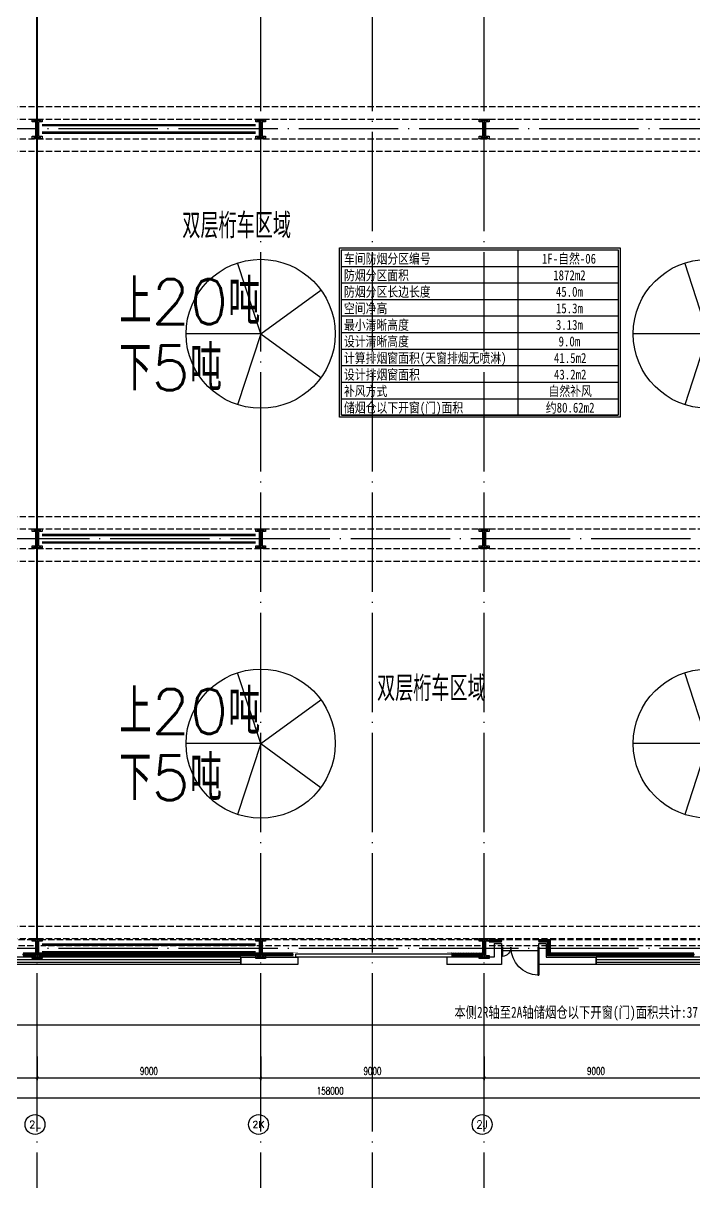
# Model space of a CAD drawing. Extents: x -555607 to 460190, y 498714 to 1664455.
# Drawn here: x -219416 to -192416, y 630673 to 677329 of the extents above; entities that cross this region are included whole.
import ezdxf
from ezdxf.enums import TextEntityAlignment as Align

# ---------------------------------------------------------------- set-up
doc = ezdxf.new("R2010")
doc.units = 0
doc.header["$LTSCALE"] = 1000
doc.header["$MEASUREMENT"] = 0
for name, pattern in [('10平面$0$DASH', [0.35, 0.25, -0.1]), ('CENTER', [2, 1.25, -0.25, 0.25, -0.25]), ('DASH', [0.35, 0.25, -0.1]), ('DOTE', [2.42, 2, -0.2, 0.02, -0.2])]:
    doc.linetypes.add(name, pattern=pattern)
doc.layers.get('Defpoints').update_dxf_attribs({"color": 210})
for name, color, linetype in [('10平面$0$WINDOW', 8, 'Continuous'), ('A-AXIS-D', 1, 'Continuous'), ('A-AXIS-DOTE', 14, 'DOTE'), ('A-HATCH-2', 251, 'Continuous'), ('A-HRAIL', 250, 'Continuous'), ('A-LIN-V', 9, 'Continuous'), ('A-SFCE', 30, 'Continuous'), ('A-WINDOW', 8, 'Continuous'), ('AS-COLN', 6, 'Continuous'), ('AS-WALL', 40, 'Continuous'), ('PUB_TEXT', 7, 'Continuous'), ('TH_DIM', 3, 'Continuous'), ('建-窗', 8, 'Continuous'), ('暖通', 7, 'Continuous')]:
    doc.layers.add(name, color=color, linetype=linetype)
doc.layers.add('柱间支撑', color=6, linetype='CENTER', lineweight=0)
doc.styles.add('-黑体', font='simhei.ttf', dxfattribs={"width": 0.8})
doc.styles.add('_TCH_AXIS', font='COMPLEX', dxfattribs={"bigfont": 'GBCBIG'})
doc.styles.add('_TCH_DIM_T3', font='SIMPLEX', dxfattribs={"width": 0.705882, "bigfont": 'GBCBIG'})
doc.styles.add('A-STANDARD', font='SIMPLEX', dxfattribs={"bigfont": 'GBCBIG'})
doc.styles.get("Standard").update_dxf_attribs({"font": 'gbenor.shx', "bigfont": 'gbcbig.shx'})
doc.styles.add('图框宋体', font='', dxfattribs={"width": 0.75})
doc.styles.get('图框宋体').set_extended_font_data('SimSun')
doc.linetypes.add('字母', pattern='A,12.7,-5.08,["挡烟垂壁",Standard,S=2.54,R=0,X=-2.54,Y=-1.27],-5.08', length=22.86)
doc.dimstyles.new('_TCH_ARCH&&100', dxfattribs={"dimtxt": 297.5, "dimasz": 100, "dimexe": 100, "dimexo": 100, "dimgap": 126.25, "dimtad": 1, "dimdec": 0, "dimzin": 0, "dimdsep": 46, "dimtxsty": '_TCH_DIM_T3', "dimblk": 'ARCHTICK', "dimcen": 0.09, "dimclrt": 7, "dimazin": 2, "dimtfac": 1, "dimtdec": 0, "dimtix": 1, "dimtmove": 2, "dimatfit": 3, "dimfxl": 100, "dimtolj": 1, "dimtzin": 0, "dimarcsym": 0})
doc.dimstyles.new('_TCH_ARCH&&150', dxfattribs={"dimtxt": 446.25, "dimasz": 150, "dimexe": 375, "dimexo": 450, "dimgap": 150, "dimtad": 1, "dimdec": 0, "dimzin": 0, "dimdsep": 46, "dimtxsty": '_TCH_DIM_T3', "dimblk": 'ARCHTICK', "dimcen": 0.09, "dimclrt": 7, "dimazin": 2, "dimtfac": 1, "dimtdec": 0, "dimtix": 1, "dimtmove": 2, "dimatfit": 3, "dimfxl": 1, "dimtolj": 1, "dimtzin": 0, "dimarcsym": 0})

# ---------------------------------------------------------------- blocks, each defined once
blk = doc.blocks.new('10平面$0$$DorLib2D$00000126')
at = {"color": 0, "linetype": 'Continuous'}
for p, q in [((-0.532, 0.5), (-0.532, 0.9)), ((0.532, 0.9), (0.532, 0.5))]:
    blk.add_line(p, q, dxfattribs=at)
at = {"color": 0, "linetype": '10平面$0$DASH'}
for p, q in [((-0.532, 0.9), (0.532, 0.9)), ((-0.532, 0.5), (0.532, 0.5))]:
    blk.add_line(p, q, dxfattribs=at)
blk = doc.blocks.new('WINDOW2DLIB$DYNSTYLE$00000005')
at = {"color": 0}
for points in [[(-0.5, 0.5), (-0.5, -0.5)], [(-0.5, 0.5), (0.5, 0.5)], [(0.5, -0.5), (0.5, 0.5)], [(0.5, 0.1667), (-0.5, 0.1667)], [(0.5, -0.1667), (-0.5, -0.1667)], [(-0.5, -0.5), (0.5, -0.5)]]:
    blk.add_lwpolyline(points, dxfattribs=at)
blk = doc.blocks.new('DOOR2DLIB$SYSLIB$00000123')
at = {"color": 0}
for p, q in [((0.475, -0.001), (0.475, 0.752)), ((0.475, 0.752), (0.5, 0.752)), ((0.5, -0.001), (0.5, 0.752)), ((-0.5, 0), (-0.5, 0.252)), ((-0.475, 0.252), (-0.5, 0.252)), ((-0.475, 0), (-0.475, 0.252)), ((-0.475, 0), (-0.5, 0)), ((0.475, -0.001), (0.5, -0.001))]:
    blk.add_line(p, q, dxfattribs=at)
for centre, radius, start, end in [((0.505, -0.002), 0.755, 92.2493, 179.7238), ((-0.501, 0.003), 0.251, 359.7899, 84.0974)]:
    blk.add_arc(centre, radius, start, end, dxfattribs=at)
blk = doc.blocks.new('42343243')
at = {"layer": '10平面$0$WINDOW'}
blk.add_line((-198654, 1222620), (-200154, 1222620), dxfattribs=at)
at = {"layer": 'AS-WALL'}
for p, q in [((-208354, 1223170), (-210654, 1223170)), ((-210654, 1223170), (-210654, 1222870)), ((-210654, 1222870), (-208354, 1222870)), ((-208354, 1222870), (-208354, 1223170)), ((-200154, 1223170), (-202354, 1223170)), ((-202354, 1222870), (-202354, 1223170)), ((-200454, 1222870), (-202354, 1222870)), ((-200454, 1222320), (-200454, 1222870)), ((-200154, 1222620), (-200154, 1223170)), ((-196354, 1223170), (-198654, 1223170)), ((-198654, 1222620), (-198654, 1223170)), ((-198354, 1222870), (-196354, 1222870)), ((-198354, 1222320), (-198354, 1222870)), ((-196354, 1222870), (-196354, 1223170)), ((-200154, 1222320), (-200154, 1222620)), ((-198654, 1222620), (-198654, 1222320)), ((-200454, 1222320), (-200154, 1222320)), ((-198654, 1222320), (-198354, 1222320))]:
    blk.add_line(p, q, dxfattribs=at)
at = {"layer": '10平面$0$WINDOW', "zscale": 300}
for name, p, xscale, yscale, rotation in [('DOOR2DLIB$SYSLIB$00000123', (-199404, 1222470), -1500, -1500, 179.9999999999555), ('10平面$0$$DorLib2D$00000126', (-205254, 1223020), 6000, 300, 180)]:
    blk.add_blockref(name, p, dxfattribs=dict(at, xscale=xscale, yscale=yscale, rotation=rotation))
at = {"layer": '建-窗', "yscale": -300, "zscale": 300}
for p, xscale, rotation in [((-217004, 1223020), -12700, 359.999999999664), ((-185904, 1223020), -20900, 359.9999999994913)]:
    blk.add_blockref('WINDOW2DLIB$DYNSTYLE$00000005', p, dxfattribs=dict(at, xscale=xscale, rotation=rotation))
blk = doc.blocks.new('w4324324')
at = {"layer": 'A-HATCH-2', "color": 250}
for q in [(-1694760, 686605), (-1697614, 684532), (-1691907, 684532), (-1696524, 681178), (-1692997, 681178)]:
    blk.add_line((-1694760, 683605), q, dxfattribs=at)
blk.add_circle((-1694760, 683605), 3000, dxfattribs=at)
blk = doc.blocks.new('ner546')
at = {"layer": 'A-LIN-V'}
for p in [(565280, 7256), (581780, 7256), (565280, -10744), (581780, -10744)]:
    blk.add_blockref('w4324324', p, dxfattribs=at)
blk = doc.blocks.new('23124232432')
at = {"layer": '柱间支撑', "color": 250, "const_width": 100}
for points in [[(-210054, 673220), (-218654, 673220)], [(-210054, 672920), (-218654, 672920)], [(-210054, 656720), (-218654, 656720)], [(-210054, 656420), (-218654, 656420)], [(-210054, 640220), (-218654, 640220)], [(-210054, 639920), (-218654, 639920)]]:
    blk.add_lwpolyline(points, dxfattribs=at)
blk = doc.blocks.new('nt66')
at = {"layer": 'A-HATCH-2'}
blk.add_lwpolyline([(-195840, 766870), (-195440, 766870), (-195440, 766758), (-195586, 766758), (-195586, 766182), (-195440, 766182), (-195440, 766070), (-195840, 766070), (-195840, 766182), (-195694, 766182), (-195694, 766758), (-195840, 766758)], close=True, dxfattribs=at)
at = {"layer": 'AS-COLN'}
blk.add_lwpolyline([(-195790, 766820), (-195490, 766820), (-195490, 766808), (-195636, 766808), (-195636, 766132), (-195490, 766132), (-195490, 766120), (-195790, 766120), (-195790, 766132), (-195644, 766132), (-195644, 766808), (-195790, 766808)], close=True, dxfattribs=at)
blk = doc.blocks.new('_ArchTick')
at = {"color": 0, "linetype": 'ByBlock', "const_width": 0.4}
blk.add_lwpolyline([(-0.5, -0.5), (0.5, 0.5)], dxfattribs=at)
blk = doc.blocks.new('*D153')
at = {"layer": 'A-AXIS-D', "color": 0, "lineweight": -2, "transparency": 16777216}
for p, q in [((-286054, 635620), (-286054, 633960)), ((-128054, 635620), (-128054, 633960)), ((-286054, 634060), (-128054, 634060))]:
    blk.add_line(p, q, dxfattribs=at)
at = {"layer": 'Defpoints', "color": 0, "transparency": 16777216}
for p in [(-286054, 635720), (-128054, 635720), (-128054, 634060)]:
    blk.add_point(p, dxfattribs=at)
at = {"layer": 'A-AXIS-D', "color": 0, "lineweight": -2, "transparency": 16777216, "xscale": 100, "yscale": 100, "zscale": 100, "rotation": 180}
blk.add_blockref('_ArchTick', (-286054, 634060), dxfattribs=at)
at = {"layer": 'A-AXIS-D', "color": 0, "lineweight": -2, "transparency": 16777216, "xscale": 100, "yscale": 100, "zscale": 100}
blk.add_blockref('_ArchTick', (-128054, 634060), dxfattribs=at)
at = {"layer": 'A-AXIS-D', "color": 7, "transparency": 16777216, "insert": (-207054, 634335), "char_height": 297.5, "attachment_point": 5, "style": '_TCH_DIM_T3'}
blk.add_mtext('\\A1;158000', dxfattribs=at)
blk = doc.blocks.new('*D236')
at = {"layer": 'A-AXIS-D', "color": 0, "lineweight": -2, "transparency": 16777216}
for p, q in [((-227854, 635720), (-227854, 634760)), ((-218854, 635720), (-218854, 634760)), ((-227854, 634860), (-218854, 634860))]:
    blk.add_line(p, q, dxfattribs=at)
at = {"layer": 'Defpoints', "color": 0, "transparency": 16777216}
for p in [(-227854, 635820), (-218854, 635820), (-218854, 634860)]:
    blk.add_point(p, dxfattribs=at)
at = {"layer": 'A-AXIS-D', "color": 0, "lineweight": -2, "transparency": 16777216, "xscale": 100, "yscale": 100, "zscale": 100, "rotation": 180}
blk.add_blockref('_ArchTick', (-227854, 634860), dxfattribs=at)
at = {"layer": 'A-AXIS-D', "color": 0, "lineweight": -2, "transparency": 16777216, "xscale": 100, "yscale": 100, "zscale": 100}
blk.add_blockref('_ArchTick', (-218854, 634860), dxfattribs=at)
at = {"layer": 'A-AXIS-D', "color": 7, "transparency": 16777216, "insert": (-223354, 635135), "char_height": 297.5, "attachment_point": 5, "style": '_TCH_DIM_T3'}
blk.add_mtext('\\A1;9000', dxfattribs=at)
blk = doc.blocks.new('*D237')
at = {"layer": 'A-AXIS-D', "color": 0, "lineweight": -2, "transparency": 16777216}
for p, q in [((-218854, 635720), (-218854, 634760)), ((-209854, 635720), (-209854, 634760)), ((-218854, 634860), (-209854, 634860))]:
    blk.add_line(p, q, dxfattribs=at)
at = {"layer": 'Defpoints', "color": 0, "transparency": 16777216}
for p in [(-218854, 635820), (-209854, 635820), (-209854, 634860)]:
    blk.add_point(p, dxfattribs=at)
at = {"layer": 'A-AXIS-D', "color": 0, "lineweight": -2, "transparency": 16777216, "xscale": 100, "yscale": 100, "zscale": 100, "rotation": 180}
blk.add_blockref('_ArchTick', (-218854, 634860), dxfattribs=at)
at = {"layer": 'A-AXIS-D', "color": 0, "lineweight": -2, "transparency": 16777216, "xscale": 100, "yscale": 100, "zscale": 100}
blk.add_blockref('_ArchTick', (-209854, 634860), dxfattribs=at)
at = {"layer": 'A-AXIS-D', "color": 7, "transparency": 16777216, "insert": (-214354, 635135), "char_height": 297.5, "attachment_point": 5, "style": '_TCH_DIM_T3'}
blk.add_mtext('\\A1;9000', dxfattribs=at)
blk = doc.blocks.new('*D238')
at = {"layer": 'A-AXIS-D', "color": 0, "lineweight": -2, "transparency": 16777216}
for p, q in [((-209854, 635720), (-209854, 634760)), ((-200854, 635720), (-200854, 634760)), ((-209854, 634860), (-200854, 634860))]:
    blk.add_line(p, q, dxfattribs=at)
at = {"layer": 'Defpoints', "color": 0, "transparency": 16777216}
for p in [(-209854, 635820), (-200854, 635820), (-200854, 634860)]:
    blk.add_point(p, dxfattribs=at)
at = {"layer": 'A-AXIS-D', "color": 0, "lineweight": -2, "transparency": 16777216, "xscale": 100, "yscale": 100, "zscale": 100, "rotation": 180}
blk.add_blockref('_ArchTick', (-209854, 634860), dxfattribs=at)
at = {"layer": 'A-AXIS-D', "color": 0, "lineweight": -2, "transparency": 16777216, "xscale": 100, "yscale": 100, "zscale": 100}
blk.add_blockref('_ArchTick', (-200854, 634860), dxfattribs=at)
at = {"layer": 'A-AXIS-D', "color": 7, "transparency": 16777216, "insert": (-205354, 635135), "char_height": 297.5, "attachment_point": 5, "style": '_TCH_DIM_T3'}
blk.add_mtext('\\A1;9000', dxfattribs=at)
blk = doc.blocks.new('*D239')
at = {"layer": 'A-AXIS-D', "color": 0, "lineweight": -2, "transparency": 16777216}
for p, q in [((-200854, 635720), (-200854, 634760)), ((-191854, 635720), (-191854, 634760)), ((-200854, 634860), (-191854, 634860))]:
    blk.add_line(p, q, dxfattribs=at)
at = {"layer": 'Defpoints', "color": 0, "transparency": 16777216}
for p in [(-200854, 635820), (-191854, 635820), (-191854, 634860)]:
    blk.add_point(p, dxfattribs=at)
at = {"layer": 'A-AXIS-D', "color": 0, "lineweight": -2, "transparency": 16777216, "xscale": 100, "yscale": 100, "zscale": 100, "rotation": 180}
blk.add_blockref('_ArchTick', (-200854, 634860), dxfattribs=at)
at = {"layer": 'A-AXIS-D', "color": 0, "lineweight": -2, "transparency": 16777216, "xscale": 100, "yscale": 100, "zscale": 100}
blk.add_blockref('_ArchTick', (-191854, 634860), dxfattribs=at)
at = {"layer": 'A-AXIS-D', "color": 7, "transparency": 16777216, "insert": (-196354, 635135), "char_height": 297.5, "attachment_point": 5, "style": '_TCH_DIM_T3'}
blk.add_mtext('\\A1;9000', dxfattribs=at)
blk = doc.blocks.new('3333')
at = {"layer": 'A-SFCE', "color": 250, "const_width": 20}
blk.add_lwpolyline([(-227064, 766320), (-227064, 766510), (-227244, 766510), (-227244, 766320)], dxfattribs=at)
blk = doc.blocks.new('99平面图例外参$0$$LinePat$圆环')
for points in [[(0, 150), (300, 150)], [(0, 0), (300, 0)], [(0, -150), (300, -150)]]:
    blk.add_lwpolyline(points)
at = {"color": 0}
blk.add_circle((150, 0), 150, dxfattribs=at)
blk = doc.blocks.new('*D616')
at = {"layer": 'Defpoints', "color": 0, "transparency": 16777216}
for p in [(-263854, 638462), (-128854, 638462), (-128854, 636993)]:
    blk.add_point(p, dxfattribs=at)
at = {"layer": 'TH_DIM', "color": 0, "lineweight": -2, "transparency": 16777216}
for p, q in [((-263854, 638012), (-263854, 636618)), ((-128854, 638012), (-128854, 636618)), ((-263854, 636993), (-128854, 636993))]:
    blk.add_line(p, q, dxfattribs=at)
at = {"layer": 'TH_DIM', "color": 0, "lineweight": -2, "transparency": 16777216, "xscale": 150, "yscale": 150, "zscale": 150, "rotation": 180}
blk.add_blockref('_ArchTick', (-263854, 636993), dxfattribs=at)
at = {"layer": 'TH_DIM', "color": 0, "lineweight": -2, "transparency": 16777216, "xscale": 150, "yscale": 150, "zscale": 150}
blk.add_blockref('_ArchTick', (-128854, 636993), dxfattribs=at)
at = {"layer": 'TH_DIM', "color": 7, "transparency": 16777216, "insert": (-196354, 637441), "char_height": 446.25, "attachment_point": 5, "style": '图框宋体'}
blk.add_mtext('\\A1;本侧2R轴至2A轴储烟仓以下开窗(门)面积共计:37.31平方', dxfattribs=at)

msp = doc.modelspace()

# ---------------------------------------------------------------- linework, layer by layer
at = {"layer": 'A-AXIS-D'}
for centre in [(-218939.1, 632981.1), (-209939.1, 632981.1), (-200939.1, 632981.1)]:
    msp.add_circle(centre, 400, dxfattribs=at)
at = {"layer": 'A-AXIS-DOTE', "color": 250, "ltscale": 2}
for p, q in [((-218854.2, 635071.1), (-218854.2, 728870)), ((-209854.2, 635071.1), (-209854.2, 728870)), ((-205354.2, 635071.1), (-205354.2, 728870)), ((-200854.2, 635071.1), (-200854.2, 728870)), ((-122040, 673070), (-296250, 673070)), ((-119950, 656570), (-296250, 656570)), ((-122040, 640070), (-296250, 640070)), ((-218854.2, 540740), (-218854.2, 637259.3)), ((-209854.2, 540740), (-209854.2, 637259.3)), ((-205354.2, 540740), (-205354.2, 637259.3)), ((-200854.2, 540740), (-200854.2, 637259.3))]:
    msp.add_line(p, q, dxfattribs=at)
at = {"layer": 'A-HATCH-2', "color": 250, "linetype": 'DASH'}
for p, q in [((-263654.2, 673970), (-128354.2, 673970)), ((-263654.2, 673470), (-128354.2, 673470)), ((-263654.2, 672670), (-128354.2, 672670)), ((-263654.2, 672170), (-128354.2, 672170)), ((-263654.2, 657470), (-128354.2, 657470)), ((-263654.2, 656970), (-128354.2, 656970)), ((-263654.2, 656170), (-128354.2, 656170)), ((-263654.2, 655670), (-128354.2, 655670)), ((-263654.2, 640970), (-128354.2, 640970)), ((-263654.2, 640470), (-128354.2, 640470))]:
    msp.add_line(p, q, dxfattribs=at)
at = {"layer": 'A-SFCE', "color": 250, "linetype": 'DASH'}
for p, q in [((-219004.2, 640420), (-227704.2, 640420)), ((-219004.2, 640170), (-227704.2, 640170)), ((-201004.2, 640420), (-218704.2, 640420)), ((-201004.2, 640170), (-218704.2, 640170)), ((-192004.2, 640420), (-200704.2, 640420)), ((-192004.2, 640170), (-200704.2, 640170))]:
    msp.add_line(p, q, dxfattribs=at)
at = {"layer": '暖通'}
for p, q in [((-199505.2, 668204.3), (-199505.2, 661539.1)), ((-206598.6, 667537.7), (-195456.5, 667537.7)), ((-206598.6, 666871.2), (-195456.5, 666871.2)), ((-206598.6, 666204.7), (-195456.5, 666204.7)), ((-206598.6, 665538.2), (-195456.5, 665538.2)), ((-206598.6, 664871.7), (-195456.5, 664871.7)), ((-206598.6, 664205.1), (-195456.5, 664205.1)), ((-206598.6, 663538.6), (-195456.5, 663538.6)), ((-206598.6, 662872.1), (-195456.5, 662872.1)), ((-206598.6, 662205.6), (-195456.5, 662205.6)), ((-206598.6, 661539.1), (-195456.5, 661539.1)), ((-206598.6, 661539.1), (-195456.5, 661539.1))]:
    msp.add_line(p, q, dxfattribs=at)
at = {"layer": '暖通', "color": 2, "linetype": '字母', "ltscale": 0.05, "const_width": 80}
msp.add_lwpolyline([(-218854.2, 722170), (-218854.2, 640470)], dxfattribs=at)
at = {"layer": '暖通'}
for points in [[(-206678.6, 668284.3), (-195376.5, 668284.3), (-195376.5, 661459.1), (-206678.6, 661459.1)], [(-206598.6, 668204.3), (-195456.5, 668204.3), (-195456.5, 661539.1), (-206598.6, 661539.1)]]:
    msp.add_lwpolyline(points, close=True, dxfattribs=at)

# ---------------------------------------------------------------- block references
at = {"color": 250}
for p in [(-23214.2, -93400), (-14214.2, -93400), (-5214.2, -93400), (-23214.2, -109900), (-14214.2, -109900), (-5214.2, -109900), (-23214.2, -126400), (-14214.2, -126400), (-5214.2, -126400)]:
    msp.add_blockref('nt66', p, dxfattribs=at)
at = {"layer": 'A-HRAIL', "color": 250}
for p, xscale, yscale, zscale, rotation in [((-200554.2, 640370), 0.3333327848855343, 0.3333327848855343, 0.3333327848855343, 180), ((-200454.2, 640370), 0.3333327848855343, 0.3333327848855343, 0.3333327848855343, 180), ((-200354.2, 640370), 0.3333327848855343, 0.3333327848855343, 0.3333327848855343, 180), ((-200254.2, 640370), 0.3333327848855343, 0.3333327848855343, 0.3333327848855343, 180), ((-200154.2, 640370), 0.3333327848855343, 0.3333327848855343, 0.3333327848855343, 180), ((-198541.7, 640370), 0.3749999998826196, 0.3333333333111111, 0.3333333333111111, 180), ((-198429.2, 640370), 0.3749999998826196, 0.3333333333111111, 0.3333333333111111, 180), ((-198316.7, 640370), 0.3749999998826196, 0.3333333333111111, 0.3333333333111111, 180), ((-198204.2, 640370), 0.3749999998826196, 0.3333333333111111, 0.3333333333111111, 180), ((-198254.2, 640420), 0.3611111226889233, 0.3333333333111111, 0.3333333333111111, 270), ((-198254.2, 640311.7), 0.3611111226889233, 0.3333333333111111, 0.3333333333111111, 270), ((-198254.2, 640203.3), 0.3611111226889233, 0.3333333333111111, 0.3333333333111111, 270), ((-219314.3, 639826), 0.3384127415242964, 0.3333333333111111, 0.3333333333111111, 180.0000000002033), ((-219212.8, 639826), 0.3384127415242964, 0.3333333333111111, 0.3333333333111111, 180.0000000002033), ((-219111.2, 639826), 0.3384127415242964, 0.3333333333111111, 0.3333333333111111, 180.0000000002033), ((-219009.7, 639826), 0.3384127415242964, 0.3333333333111111, 0.3333333333111111, 180.0000000002033), ((-218908.2, 639826), 0.3384127415242964, 0.3333333333111111, 0.3333333333111111, 180.0000000002033), ((-218699.1, 639826), 0.3368181817957273, 0.3333333333111111, 0.3333333333111111, 180.0000000002033), ((-218598.1, 639826), 0.3368181817957273, 0.3333333333111111, 0.3333333333111111, 180.0000000002033), ((-218497, 639826), 0.3368181817957273, 0.3333333333111111, 0.3333333333111111, 180.0000000002033), ((-218396, 639826), 0.3368181817957273, 0.3333333333111111, 0.3333333333111111, 180.0000000002033), ((-218295, 639826), 0.3368181817957273, 0.3333333333111111, 0.3333333333111111, 180.0000000002033), ((-218193.9, 639826), 0.3368181817957273, 0.3333333333111111, 0.3333333333111111, 180.0000000002033), ((-218092.9, 639826), 0.3368181817957273, 0.3333333333111111, 0.3333333333111111, 180.0000000002033), ((-217991.8, 639826), 0.3368181817957273, 0.3333333333111111, 0.3333333333111111, 180.0000000002033), ((-217890.8, 639826), 0.3368181817957273, 0.3333333333111111, 0.3333333333111111, 180.0000000002033), ((-217789.7, 639826), 0.3368181817957273, 0.3333333333111111, 0.3333333333111111, 180.0000000002033), ((-217688.7, 639826), 0.3368181817957273, 0.3333333333111111, 0.3333333333111111, 180.0000000002033), ((-217587.6, 639826), 0.3368181817957273, 0.3333333333111111, 0.3333333333111111, 180.0000000002033), ((-217486.6, 639826), 0.3368181817957273, 0.3333333333111111, 0.3333333333111111, 180.0000000002033), ((-217385.5, 639826), 0.3368181817957273, 0.3333333333111111, 0.3333333333111111, 180.0000000002033), ((-217284.5, 639826), 0.3368181817957273, 0.3333333333111111, 0.3333333333111111, 180.0000000002033), ((-217183.5, 639826), 0.3368181817957273, 0.3333333333111111, 0.3333333333111111, 180.0000000002033), ((-217082.4, 639826), 0.3368181817957273, 0.3333333333111111, 0.3333333333111111, 180.0000000002033), ((-216981.4, 639826), 0.3368181817957273, 0.3333333333111111, 0.3333333333111111, 180.0000000002033), ((-216880.3, 639826), 0.3368181817957273, 0.3333333333111111, 0.3333333333111111, 180.0000000002033), ((-216779.3, 639826), 0.3368181817957273, 0.3333333333111111, 0.3333333333111111, 180.0000000002033), ((-216678.2, 639826), 0.3368181817957273, 0.3333333333111111, 0.3333333333111111, 180.0000000002033), ((-216577.2, 639826), 0.3368181817957273, 0.3333333333111111, 0.3333333333111111, 180.0000000002033), ((-216476.1, 639826), 0.3368181817957273, 0.3333333333111111, 0.3333333333111111, 180.0000000002033), ((-216375.1, 639826), 0.3368181817957273, 0.3333333333111111, 0.3333333333111111, 180.0000000002033), ((-216274, 639826), 0.3368181817957273, 0.3333333333111111, 0.3333333333111111, 180.0000000002033), ((-216173, 639826), 0.3368181817957273, 0.3333333333111111, 0.3333333333111111, 180.0000000002033), ((-216072, 639826), 0.3368181817957273, 0.3333333333111111, 0.3333333333111111, 180.0000000002033), ((-215970.9, 639826), 0.3368181817957273, 0.3333333333111111, 0.3333333333111111, 180.0000000002033), ((-215869.9, 639826), 0.3368181817957273, 0.3333333333111111, 0.3333333333111111, 180.0000000002033), ((-215768.8, 639826), 0.3368181817957273, 0.3333333333111111, 0.3333333333111111, 180.0000000002033), ((-215667.8, 639826), 0.3368181817957273, 0.3333333333111111, 0.3333333333111111, 180.0000000002033), ((-215566.7, 639826), 0.3368181817957273, 0.3333333333111111, 0.3333333333111111, 180.0000000002033), ((-215465.7, 639826), 0.3368181817957273, 0.3333333333111111, 0.3333333333111111, 180.0000000002033), ((-215364.6, 639826), 0.3368181817957273, 0.3333333333111111, 0.3333333333111111, 180.0000000002033), ((-215263.6, 639826), 0.3368181817957273, 0.3333333333111111, 0.3333333333111111, 180.0000000002033), ((-215162.5, 639826), 0.3368181817957273, 0.3333333333111111, 0.3333333333111111, 180.0000000002033), ((-215061.5, 639826), 0.3368181817957273, 0.3333333333111111, 0.3333333333111111, 180.0000000002033), ((-214960.5, 639826), 0.3368181817957273, 0.3333333333111111, 0.3333333333111111, 180.0000000002033), ((-214859.4, 639826), 0.3368181817957273, 0.3333333333111111, 0.3333333333111111, 180.0000000002033), ((-214758.4, 639826), 0.3368181817957273, 0.3333333333111111, 0.3333333333111111, 180.0000000002033), ((-214657.3, 639826), 0.3368181817957273, 0.3333333333111111, 0.3333333333111111, 180.0000000002033), ((-214556.3, 639826), 0.3368181817957273, 0.3333333333111111, 0.3333333333111111, 180.0000000002033), ((-214455.2, 639826), 0.3368181817957273, 0.3333333333111111, 0.3333333333111111, 180.0000000002033), ((-214354.2, 639826), 0.3368181817957273, 0.3333333333111111, 0.3333333333111111, 180.0000000002033), ((-214253.1, 639826), 0.3368181817957273, 0.3333333333111111, 0.3333333333111111, 180.0000000002033), ((-214152.1, 639826), 0.3368181817957273, 0.3333333333111111, 0.3333333333111111, 180.0000000002033), ((-214051, 639826), 0.3368181817957273, 0.3333333333111111, 0.3333333333111111, 180.0000000002033), ((-213950, 639826), 0.3368181817957273, 0.3333333333111111, 0.3333333333111111, 180.0000000002033), ((-213849, 639826), 0.3368181817957273, 0.3333333333111111, 0.3333333333111111, 180.0000000002033), ((-213747.9, 639826), 0.3368181817957273, 0.3333333333111111, 0.3333333333111111, 180.0000000002033), ((-213646.9, 639826), 0.3368181817957273, 0.3333333333111111, 0.3333333333111111, 180.0000000002033), ((-213545.8, 639826), 0.3368181817957273, 0.3333333333111111, 0.3333333333111111, 180.0000000002033), ((-213444.8, 639826), 0.3368181817957273, 0.3333333333111111, 0.3333333333111111, 180.0000000002033), ((-213343.7, 639826), 0.3368181817957273, 0.3333333333111111, 0.3333333333111111, 180.0000000002033), ((-213242.7, 639826), 0.3368181817957273, 0.3333333333111111, 0.3333333333111111, 180.0000000002033), ((-213141.6, 639826), 0.3368181817957273, 0.3333333333111111, 0.3333333333111111, 180.0000000002033), ((-213040.6, 639826), 0.3368181817957273, 0.3333333333111111, 0.3333333333111111, 180.0000000002033), ((-212939.5, 639826), 0.3368181817957273, 0.3333333333111111, 0.3333333333111111, 180.0000000002033), ((-212838.5, 639826), 0.3368181817957273, 0.3333333333111111, 0.3333333333111111, 180.0000000002033), ((-212737.5, 639826), 0.3368181817957273, 0.3333333333111111, 0.3333333333111111, 180.0000000002033), ((-212636.4, 639826), 0.3368181817957273, 0.3333333333111111, 0.3333333333111111, 180.0000000002033), ((-212535.4, 639826), 0.3368181817957273, 0.3333333333111111, 0.3333333333111111, 180.0000000002033), ((-212434.3, 639826), 0.3368181817957273, 0.3333333333111111, 0.3333333333111111, 180.0000000002033), ((-212333.3, 639826), 0.3368181817957273, 0.3333333333111111, 0.3333333333111111, 180.0000000002033), ((-212232.2, 639826), 0.3368181817957273, 0.3333333333111111, 0.3333333333111111, 180.0000000002033), ((-212131.2, 639826), 0.3368181817957273, 0.3333333333111111, 0.3333333333111111, 180.0000000002033), ((-212030.1, 639826), 0.3368181817957273, 0.3333333333111111, 0.3333333333111111, 180.0000000002033), ((-211929.1, 639826), 0.3368181817957273, 0.3333333333111111, 0.3333333333111111, 180.0000000002033), ((-211828, 639826), 0.3368181817957273, 0.3333333333111111, 0.3333333333111111, 180.0000000002033), ((-211727, 639826), 0.3368181817957273, 0.3333333333111111, 0.3333333333111111, 180.0000000002033), ((-211626, 639826), 0.3368181817957273, 0.3333333333111111, 0.3333333333111111, 180.0000000002033), ((-211524.9, 639826), 0.3368181817957273, 0.3333333333111111, 0.3333333333111111, 180.0000000002033), ((-211423.9, 639826), 0.3368181817957273, 0.3333333333111111, 0.3333333333111111, 180.0000000002033), ((-211322.8, 639826), 0.3368181817957273, 0.3333333333111111, 0.3333333333111111, 180.0000000002033), ((-211221.8, 639826), 0.3368181817957273, 0.3333333333111111, 0.3333333333111111, 180.0000000002033), ((-211120.7, 639826), 0.3368181817957273, 0.3333333333111111, 0.3333333333111111, 180.0000000002033), ((-211019.7, 639826), 0.3368181817957273, 0.3333333333111111, 0.3333333333111111, 180.0000000002033), ((-210918.6, 639826), 0.3368181817957273, 0.3333333333111111, 0.3333333333111111, 180.0000000002033), ((-210817.6, 639826), 0.3368181817957273, 0.3333333333111111, 0.3333333333111111, 180.0000000002033), ((-210716.5, 639826), 0.3368181817957273, 0.3333333333111111, 0.3333333333111111, 180.0000000002033), ((-210615.5, 639826), 0.3368181817957273, 0.3333333333111111, 0.3333333333111111, 180.0000000002033), ((-210514.5, 639826), 0.3368181817957273, 0.3333333333111111, 0.3333333333111111, 180.0000000002033), ((-210413.4, 639826), 0.3368181817957273, 0.3333333333111111, 0.3333333333111111, 180.0000000002033), ((-210312.4, 639826), 0.3368181817957273, 0.3333333333111111, 0.3333333333111111, 180.0000000002033), ((-210211.3, 639826), 0.3368181817957273, 0.3333333333111111, 0.3333333333111111, 180.0000000002033), ((-210110.3, 639826), 0.3368181817957273, 0.3333333333111111, 0.3333333333111111, 180.0000000002033), ((-210009.2, 639826), 0.3368181817957273, 0.3333333333111111, 0.3333333333111111, 180.0000000002033), ((-209908.2, 639826), 0.3368181817957273, 0.3333333333111111, 0.3333333333111111, 180.0000000002033), ((-209696.4, 639826), 0.3461108940266491, 0.3333333333111111, 0.3333333333111111, 180.0000000002034), ((-209592.5, 639826), 0.3461108940266491, 0.3333333333111111, 0.3333333333111111, 180.0000000002034), ((-209488.7, 639826), 0.3461108940266491, 0.3333333333111111, 0.3333333333111111, 180.0000000002034), ((-209384.9, 639826), 0.3461108940266491, 0.3333333333111111, 0.3333333333111111, 180.0000000002034), ((-209281, 639826), 0.3461108940266491, 0.3333333333111111, 0.3333333333111111, 180.0000000002034), ((-209177.2, 639826), 0.3461108940266491, 0.3333333333111111, 0.3333333333111111, 180.0000000002034), ((-209073.4, 639826), 0.3461108940266491, 0.3333333333111111, 0.3333333333111111, 180.0000000002034), ((-208969.5, 639826), 0.3461108940266491, 0.3333333333111111, 0.3333333333111111, 180.0000000002034), ((-208865.7, 639826), 0.3461108940266491, 0.3333333333111111, 0.3333333333111111, 180.0000000002034), ((-208761.9, 639826), 0.3461108940266491, 0.3333333333111111, 0.3333333333111111, 180.0000000002034), ((-208658, 639826), 0.3461108940266491, 0.3333333333111111, 0.3333333333111111, 180.0000000002034), ((-208554.2, 639826), 0.3461108940266491, 0.3333333333111111, 0.3333333333111111, 180.0000000002034), ((-202154.2, 639826), -0.3461108940266491, 0.3333333333111111, 0.3333333333111111, 180), ((-202050.4, 639826), -0.3461108940266491, 0.3333333333111111, 0.3333333333111111, 180), ((-201946.5, 639826), -0.3461108940266491, 0.3333333333111111, 0.3333333333111111, 180), ((-201842.7, 639826), -0.3461108940266491, 0.3333333333111111, 0.3333333333111111, 180), ((-201738.9, 639826), -0.3461108940266491, 0.3333333333111111, 0.3333333333111111, 180), ((-201635, 639826), -0.3461108940266491, 0.3333333333111111, 0.3333333333111111, 180), ((-201531.2, 639826), -0.3461108940266491, 0.3333333333111111, 0.3333333333111111, 180), ((-201427.4, 639826), -0.3461108940266491, 0.3333333333111111, 0.3333333333111111, 180), ((-201323.5, 639826), -0.3461108940266491, 0.3333333333111111, 0.3333333333111111, 180), ((-201219.7, 639826), -0.3461108940266491, 0.3333333333111111, 0.3333333333111111, 180), ((-201115.9, 639826), -0.3461108940266491, 0.3333333333111111, 0.3333333333111111, 180), ((-201012, 639826), -0.3461108940266491, 0.3333333333111111, 0.3333333333111111, 180), ((-198254.2, 640095), 0.3611111226889233, 0.3333333333111111, 0.3333333333111111, 270), ((-198254.2, 639986.7), 0.3611111226889233, 0.3333333333111111, 0.3333333333111111, 270), ((-198254.2, 639878.3), 0.3611111226889233, 0.3333333333111111, 0.3333333333111111, 270), ((-198202.7, 639826), 0.3384127419249668, 0.3333333333111111, 0.3333333333111111, 180.0000000002033), ((-198101.1, 639826), 0.3384127419249668, 0.3333333333111111, 0.3333333333111111, 180.0000000002033), ((-197999.6, 639826), 0.3384127419249668, 0.3333333333111111, 0.3333333333111111, 180.0000000002033), ((-197898.1, 639826), 0.3384127419249668, 0.3333333333111111, 0.3333333333111111, 180.0000000002033), ((-197796.6, 639826), 0.3384127419249668, 0.3333333333111111, 0.3333333333111111, 180.0000000002033), ((-197695, 639826), 0.3384127419249668, 0.3333333333111111, 0.3333333333111111, 180.0000000002033), ((-197593.5, 639826), 0.3384127419249668, 0.3333333333111111, 0.3333333333111111, 180.0000000002033), ((-197492, 639826), 0.3384127419249668, 0.3333333333111111, 0.3333333333111111, 180.0000000002033), ((-197390.5, 639826), 0.3384127419249668, 0.3333333333111111, 0.3333333333111111, 180.0000000002033), ((-197288.9, 639826), 0.3384127419249668, 0.3333333333111111, 0.3333333333111111, 180.0000000002033), ((-197187.4, 639826), 0.3384127419249668, 0.3333333333111111, 0.3333333333111111, 180.0000000002033), ((-197085.9, 639826), 0.3384127419249668, 0.3333333333111111, 0.3333333333111111, 180.0000000002033), ((-196984.4, 639826), 0.3384127419249668, 0.3333333333111111, 0.3333333333111111, 180.0000000002033), ((-196882.9, 639826), 0.3384127419249668, 0.3333333333111111, 0.3333333333111111, 180.0000000002033), ((-196781.3, 639826), 0.3384127419249668, 0.3333333333111111, 0.3333333333111111, 180.0000000002033), ((-196679.8, 639826), 0.3384127419249668, 0.3333333333111111, 0.3333333333111111, 180.0000000002033), ((-196578.3, 639826), 0.3384127419249668, 0.3333333333111111, 0.3333333333111111, 180.0000000002033), ((-196476.8, 639826), 0.3384127419249668, 0.3333333333111111, 0.3333333333111111, 180.0000000002033), ((-196375.2, 639826), 0.3384127419249668, 0.3333333333111111, 0.3333333333111111, 180.0000000002033), ((-196273.7, 639826), 0.3384127419249668, 0.3333333333111111, 0.3333333333111111, 180.0000000002033), ((-196172.2, 639826), 0.3384127419249668, 0.3333333333111111, 0.3333333333111111, 180.0000000002033), ((-196070.7, 639826), 0.3384127419249668, 0.3333333333111111, 0.3333333333111111, 180.0000000002033), ((-195969.1, 639826), 0.3384127419249668, 0.3333333333111111, 0.3333333333111111, 180.0000000002033), ((-195867.6, 639826), 0.3384127419249668, 0.3333333333111111, 0.3333333333111111, 180.0000000002033), ((-195766.1, 639826), 0.3384127419249668, 0.3333333333111111, 0.3333333333111111, 180.0000000002033), ((-195664.6, 639826), 0.3384127419249668, 0.3333333333111111, 0.3333333333111111, 180.0000000002033), ((-195563, 639826), 0.3384127419249668, 0.3333333333111111, 0.3333333333111111, 180.0000000002033), ((-195461.5, 639826), 0.3384127419249668, 0.3333333333111111, 0.3333333333111111, 180.0000000002033), ((-195360, 639826), 0.3384127419249668, 0.3333333333111111, 0.3333333333111111, 180.0000000002033), ((-195258.5, 639826), 0.3384127419249668, 0.3333333333111111, 0.3333333333111111, 180.0000000002033), ((-195156.9, 639826), 0.3384127419249668, 0.3333333333111111, 0.3333333333111111, 180.0000000002033), ((-195055.4, 639826), 0.3384127419249668, 0.3333333333111111, 0.3333333333111111, 180.0000000002033), ((-194953.9, 639826), 0.3384127419249668, 0.3333333333111111, 0.3333333333111111, 180.0000000002033), ((-194852.4, 639826), 0.3384127419249668, 0.3333333333111111, 0.3333333333111111, 180.0000000002033), ((-194750.9, 639826), 0.3384127419249668, 0.3333333333111111, 0.3333333333111111, 180.0000000002033), ((-194649.3, 639826), 0.3384127419249668, 0.3333333333111111, 0.3333333333111111, 180.0000000002033), ((-194547.8, 639826), 0.3384127419249668, 0.3333333333111111, 0.3333333333111111, 180.0000000002033), ((-194446.3, 639826), 0.3384127419249668, 0.3333333333111111, 0.3333333333111111, 180.0000000002033), ((-194344.8, 639826), 0.3384127419249668, 0.3333333333111111, 0.3333333333111111, 180.0000000002033), ((-194243.2, 639826), 0.3384127419249668, 0.3333333333111111, 0.3333333333111111, 180.0000000002033), ((-194141.7, 639826), 0.3384127419249668, 0.3333333333111111, 0.3333333333111111, 180.0000000002033), ((-194040.2, 639826), 0.3384127419249668, 0.3333333333111111, 0.3333333333111111, 180.0000000002033), ((-193938.7, 639826), 0.3384127419249668, 0.3333333333111111, 0.3333333333111111, 180.0000000002033), ((-193837.1, 639826), 0.3384127419249668, 0.3333333333111111, 0.3333333333111111, 180.0000000002033), ((-193735.6, 639826), 0.3384127419249668, 0.3333333333111111, 0.3333333333111111, 180.0000000002033), ((-193634.1, 639826), 0.3384127419249668, 0.3333333333111111, 0.3333333333111111, 180.0000000002033), ((-193532.6, 639826), 0.3384127419249668, 0.3333333333111111, 0.3333333333111111, 180.0000000002033), ((-193431, 639826), 0.3384127419249668, 0.3333333333111111, 0.3333333333111111, 180.0000000002033), ((-193329.5, 639826), 0.3384127419249668, 0.3333333333111111, 0.3333333333111111, 180.0000000002033), ((-193228, 639826), 0.3384127419249668, 0.3333333333111111, 0.3333333333111111, 180.0000000002033), ((-193126.5, 639826), 0.3384127419249668, 0.3333333333111111, 0.3333333333111111, 180.0000000002033), ((-193024.9, 639826), 0.3384127419249668, 0.3333333333111111, 0.3333333333111111, 180.0000000002033), ((-192923.4, 639826), 0.3384127419249668, 0.3333333333111111, 0.3333333333111111, 180.0000000002033), ((-192821.9, 639826), 0.3384127419249668, 0.3333333333111111, 0.3333333333111111, 180.0000000002033), ((-192720.4, 639826), 0.3384127419249668, 0.3333333333111111, 0.3333333333111111, 180.0000000002033), ((-192618.9, 639826), 0.3384127419249668, 0.3333333333111111, 0.3333333333111111, 180.0000000002033), ((-192517.3, 639826), 0.3384127419249668, 0.3333333333111111, 0.3333333333111111, 180.0000000002033), ((-192415.8, 639826), 0.3384127419249668, 0.3333333333111111, 0.3333333333111111, 180.0000000002033)]:
    msp.add_blockref('99平面图例外参$0$$LinePat$圆环', p, dxfattribs=dict(at, xscale=xscale, yscale=yscale, zscale=zscale, rotation=rotation))
at = {"layer": 'A-LIN-V', "color": 250, "rotation": 90.00000000000001}
msp.add_blockref('ner546', (481006.5, 1777800), dxfattribs=at)
at = {"layer": 'A-SFCE', "color": 250, "xscale": -1, "rotation": 90}
msp.add_blockref('3333', (557966.6, 412665.8), dxfattribs=at)
at = {"layer": 'A-SFCE', "color": 250, "rotation": 270}
msp.add_blockref('3333', (-968675, 412665.8), dxfattribs=at)
at = {"layer": 'A-WINDOW', "xscale": -1, "rotation": 180}
msp.add_blockref('42343243', (0, 1862590), dxfattribs=at)
at = {"layer": '柱间支撑'}
msp.add_blockref('23124232432', (0, 0), dxfattribs=at)

# ---------------------------------------------------------------- texts
at = {"color": 8, "style": 'A-STANDARD'}
for s, p in [('上20吨', (-215542.6, 665215.3)), ('下5吨', (-215545.9, 662544.8)), ('上20吨', (-215542.6, 648715.3)), ('下5吨', (-215545.9, 646044.8))]:
    msp.add_text(s, height=1800, dxfattribs=at).set_placement(p)
at = {"layer": 'A-AXIS-D', "color": 7, "style": '_TCH_AXIS'}
for s, height, p, p2 in [('2J', 314.07, (-201170.9, 632824.1), (-200707.3, 632824.1)), ('2L', 288.12, (-219179.2, 632837.1), (-218699, 632837.1)), ('2K', 265.5, (-210185.6, 632848.4), (-209692.6, 632848.4))]:
    msp.add_text(s, height=height, dxfattribs=at).set_placement(p, p2, align=Align.FIT)
at = {"layer": 'PUB_TEXT', "color": 8}
for p in [(-213008.5, 668667.8), (-205169.3, 650033.1)]:
    msp.add_text('双层桁车区域', height=1012.77, dxfattribs=at).set_placement(p)
at = {"layer": '暖通', "style": '-黑体', "width": 0.8}
for s, p in [('车间防烟分区编号', (-206501.9, 667646.8)), ('防烟分区面积', (-206501.9, 666980.3)), ('防烟分区长边长度', (-206501.9, 666313.8)), ('空间净高', (-206501.9, 665647.3)), ('最小清晰高度', (-206501.9, 664980.8)), ('设计清晰高度', (-206501.9, 664314.2)), ('计算排烟窗面积(天窗排烟无喷淋)', (-206501.9, 663647.7)), ('设计排烟窗面积', (-206501.9, 662981.2)), ('补风方式', (-206501.9, 662314.7)), ('储烟仓以下开窗(门)面积', (-206501.9, 661648.2))]:
    msp.add_text(s, height=400, dxfattribs=at).set_placement(p)
for s, p in [('1F-自然-06', (-197441.7, 667646.8)), ('15.3m', (-197425.1, 665647.3)), ('3.13m', (-197425.1, 664980.8)), ('9.0m', (-197425.1, 664314.2)), ('41.5m2', (-197393.5, 663647.7)), ('自然补风', (-197393.5, 662314.7))]:
    msp.add_text(s, height=400, dxfattribs=at).set_placement(p, align=Align.CENTER)
at = {"layer": '暖通', "color": 6, "style": '-黑体', "width": 0.8}
for s, p in [('1872m2', (-197425.1, 666980.3)), ('45.0m', (-197425.1, 666313.8)), ('43.2m2', (-197393.5, 662981.2)), ('约80.62m2', (-197393.5, 661648.2))]:
    msp.add_text(s, height=400, dxfattribs=at).set_placement(p, align=Align.CENTER)

# ---------------------------------------------------------------- dimensions: what is measured, and where the dimension line sits
at = {"layer": 'A-AXIS-D'}
for base, p1, p2, text, picture, middle in [((-128054.2, 634060), (-286054.2, 635720), (-128054.2, 635720), '158000', '*D153', (-207054.2, 634335)), ((-218854.2, 634860), (-227854.2, 635820), (-218854.2, 635820), '9000', '*D236', (-223354.2, 635135)), ((-209854.2, 634860), (-218854.2, 635820), (-209854.2, 635820), '9000', '*D237', (-214354.2, 635135)), ((-200854.2, 634860), (-209854.2, 635820), (-200854.2, 635820), '9000', '*D238', (-205354.2, 635135)), ((-191854.2, 634860), (-200854.2, 635820), (-191854.2, 635820), '9000', '*D239', (-196354.2, 635135))]:
    dim = msp.add_linear_dim(base=base, p1=p1, p2=p2, angle=0, text=text, dimstyle='_TCH_ARCH&&100', override={"dimgap": 0}, dxfattribs=at)
    dim.commit()
    dim.dimension.update_dxf_attribs({"geometry": picture, "text_midpoint": middle, "dimtype": 129})
at = {"layer": 'TH_DIM', "color": 7}
dim = msp.add_aligned_dim(p1=(-263854.2, 638461.5), p2=(-128854.2, 638461.5), distance=-1468.3, text='本侧2R轴至2A轴储烟仓以下开窗(门)面积共计:37.31平方', dimstyle='_TCH_ARCH&&150', override={"dimtxsty": '图框宋体'}, dxfattribs=at)
dim.commit()
dim.dimension.update_dxf_attribs({"geometry": '*D616', "text_midpoint": (-196354.2, 637441.2)})

doc.saveas('drawing.dxf')
